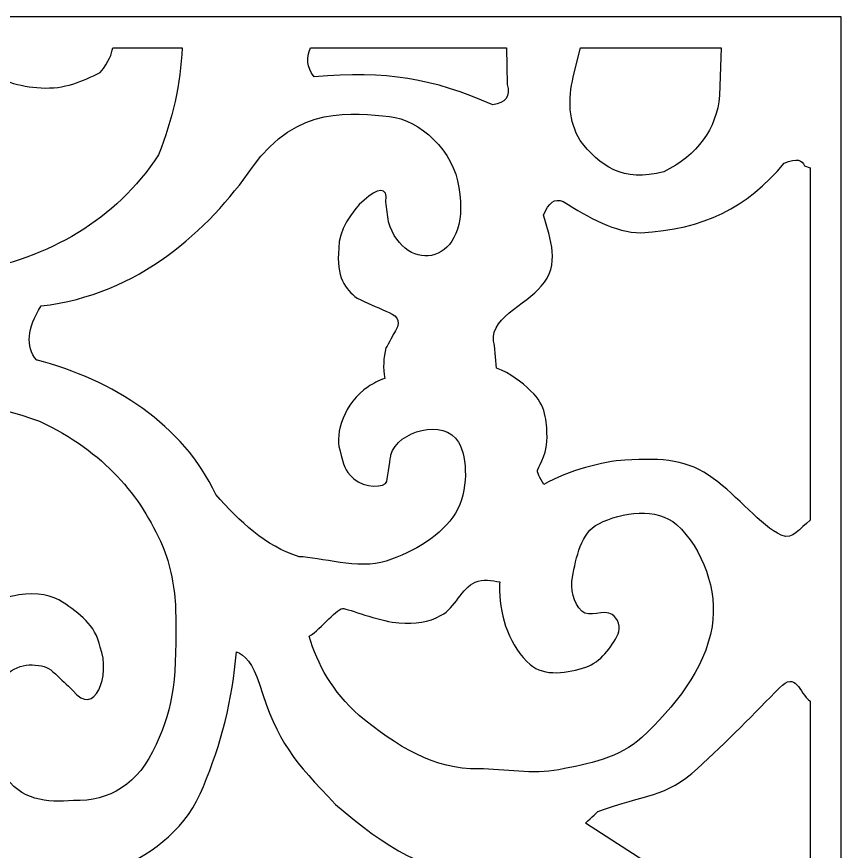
# Model space of a CAD drawing. Header units: centimetres. Extents: x 8.1 to 14.4, y -2.9 to 9.
# Drawn here: x 11.461 to 14.439, y 5.986 to 9.001 of the extents above; entities that cross this region are included whole.
import ezdxf

# ---------------------------------------------------------------- set-up
doc = ezdxf.new("R2010")
doc.units = ezdxf.units.CM
doc.header["$MEASUREMENT"] = 0
doc.layers.add('layer 1', color=7, linetype='Continuous')

msp = doc.modelspace()

# ---------------------------------------------------------------- linework, layer by layer
at = {"layer": 'layer 1', "color": 250}
for points, knots in [([(8.13351, 9.00077), (8.13351, 9.00077), (8.24628, 9.00077), (8.24628, 9.00077), (8.24628, 9.00077), (8.24628, 9.00077), (14.32662, 9.00077), (14.32662, 9.00077), (14.32662, 9.00077), (14.32662, 9.00077), (14.43939, 9.00077), (14.43939, 9.00077), (14.43939, 9.00077), (14.43939, 9.00077), (14.43939, 8.88803), (14.43939, 8.88803), (14.43939, 8.88803), (14.43939, 8.88803), (14.43939, -2.81346), (14.43939, -2.81346), (14.43939, -2.81346), (14.43939, -2.81346), (14.43939, -2.9262), (14.43939, -2.9262), (14.43939, -2.9262), (14.43939, -2.9262), (14.32662, -2.9262), (14.32662, -2.9262), (14.32662, -2.9262), (14.32662, -2.9262), (8.24628, -2.9262), (8.24628, -2.9262), (8.24628, -2.9262), (8.24628, -2.9262), (8.13351, -2.9262), (8.13351, -2.9262), (8.13351, -2.9262), (8.13351, -2.9262), (8.13351, -2.81346), (8.13351, -2.81346), (8.13351, -2.81346), (8.13351, -2.81346), (8.13351, 2.50007), (8.13351, 2.50007), (8.13351, 2.50007), (8.13351, 2.50007), (8.13351, 3.57452), (8.13351, 3.57452), (8.13351, 3.57452), (8.13351, 3.57452), (8.13351, 8.88803), (8.13351, 8.88803), (8.13351, 8.88803), (8.13351, 8.88803), (8.13351, 9.00077), (8.13351, 9.00077)], [0, 0, 0, 0, 0.0666667, 0.0666667, 0.0666667, 0.0666667, 0.1333333, 0.1333333, 0.1333333, 0.1333333, 0.2, 0.2, 0.2, 0.2, 0.2666667, 0.2666667, 0.2666667, 0.2666667, 0.3333333, 0.3333333, 0.3333333, 0.3333333, 0.4, 0.4, 0.4, 0.4, 0.4666667, 0.4666667, 0.4666667, 0.4666667, 0.5333333, 0.5333333, 0.5333333, 0.5333333, 0.6, 0.6, 0.6, 0.6, 0.6666667, 0.6666667, 0.6666667, 0.6666667, 0.7333333, 0.7333333, 0.7333333, 0.7333333, 0.8, 0.8, 0.8, 0.8, 0.8666667, 0.8666667, 0.8666667, 0.8666667, 1, 1, 1, 1]), ([(12.05877, 8.88803), (12.05877, 8.88803), (11.80831, 8.88803), (11.80831, 8.88803), (11.80831, 8.88803), (11.80402, 8.86559), (11.79628, 8.84079), (11.7632, 8.79904), (11.7632, 8.79904), (11.69889, 8.76791), (11.6341, 8.73792), (11.54923, 8.74391), (11.54923, 8.74391), (11.47082, 8.74643), (11.39955, 8.77399), (11.3293, 8.80517), (11.3293, 8.80517), (11.27402, 8.82064), (11.24192, 8.79791), (11.24368, 8.7194), (11.24368, 8.7194), (11.22741, 8.65099), (11.21797, 8.58258), (11.19477, 8.51418), (11.19477, 8.51418), (11.15838, 8.41541), (11.11581, 8.34469), (10.93199, 8.31508), (10.93199, 8.31508), (10.83061, 8.30514), (10.72187, 8.30132), (10.61415, 8.29671), (10.61415, 8.29671), (10.56039, 8.28268), (10.55993, 8.2546), (10.58359, 8.22012), (10.58359, 8.22012), (10.78966, 8.08651), (11.04889, 8.04466), (11.29259, 8.07616), (11.29259, 8.07616), (11.58077, 8.13195), (11.81613, 8.26238), (11.97401, 8.50192), (11.97401, 8.50192), (12.02417, 8.63064), (12.05375, 8.75932), (12.05877, 8.88803)], [0, 0, 0, 0, 0.0769231, 0.0769231, 0.0769231, 0.0769231, 0.1538462, 0.1538462, 0.1538462, 0.1538462, 0.2307692, 0.2307692, 0.2307692, 0.2307692, 0.3076923, 0.3076923, 0.3076923, 0.3076923, 0.3846154, 0.3846154, 0.3846154, 0.3846154, 0.4615385, 0.4615385, 0.4615385, 0.4615385, 0.5384615, 0.5384615, 0.5384615, 0.5384615, 0.6153846, 0.6153846, 0.6153846, 0.6153846, 0.6923077, 0.6923077, 0.6923077, 0.6923077, 0.7692308, 0.7692308, 0.7692308, 0.7692308, 0.8461538, 0.8461538, 0.8461538, 0.8461538, 1, 1, 1, 1]), ([(13.23055, 8.88803), (13.23055, 8.88803), (12.52199, 8.88803), (12.52199, 8.88803), (12.52199, 8.88803), (12.50858, 8.85326), (12.50673, 8.81851), (12.53625, 8.78373), (12.53625, 8.78373), (12.79802, 8.8065), (12.96127, 8.77787), (13.18111, 8.68265), (13.18111, 8.68265), (13.22696, 8.68878), (13.24424, 8.71328), (13.23299, 8.75617), (13.23299, 8.75617), (13.23299, 8.75617), (13.23055, 8.88803), (13.23055, 8.88803)], [0, 0, 0, 0, 0.1666667, 0.1666667, 0.1666667, 0.1666667, 0.3333333, 0.3333333, 0.3333333, 0.3333333, 0.5, 0.5, 0.5, 0.5, 0.6666667, 0.6666667, 0.6666667, 0.6666667, 1, 1, 1, 1]), ([(14.00566, 8.88803), (14.00566, 8.88803), (13.49742, 8.88803), (13.49742, 8.88803), (13.49742, 8.88803), (13.49742, 8.88803), (13.47144, 8.78373), (13.47144, 8.78373), (13.47144, 8.78373), (13.45183, 8.70163), (13.45431, 8.6239), (13.49586, 8.55399), (13.49586, 8.55399), (13.56523, 8.46306), (13.65152, 8.40075), (13.7984, 8.44066), (13.7984, 8.44066), (13.92059, 8.50194), (13.98786, 8.59382), (14.00007, 8.71635), (14.00007, 8.71635), (14.00007, 8.71635), (14.00566, 8.88803), (14.00566, 8.88803)], [0, 0, 0, 0, 0.1428571, 0.1428571, 0.1428571, 0.1428571, 0.2857143, 0.2857143, 0.2857143, 0.2857143, 0.4285714, 0.4285714, 0.4285714, 0.4285714, 0.5714286, 0.5714286, 0.5714286, 0.5714286, 0.7142857, 0.7142857, 0.7142857, 0.7142857, 1, 1, 1, 1]), ([(11.53215, 7.76099), (11.80981, 7.68958), (12.06295, 7.52612), (12.18021, 7.27561), (12.18021, 7.27561), (12.26615, 7.17649), (12.35947, 7.08945), (12.48136, 7.05004), (12.48136, 7.05004), (12.55579, 7.04902), (12.69561, 7.00228), (12.79609, 7.03471), (12.79609, 7.03471), (12.8966, 7.06715), (12.99826, 7.12929), (13.04594, 7.20778), (13.04594, 7.20778), (13.09341, 7.28627), (13.09012, 7.40746), (13.05652, 7.46431), (13.05652, 7.46431), (13.00539, 7.55093), (12.83709, 7.50532), (12.81285, 7.41837), (12.81285, 7.41837), (12.81138, 7.41302), (12.80189, 7.34432), (12.79761, 7.32187), (12.79761, 7.32187), (12.79332, 7.29941), (12.7158, 7.29702), (12.67849, 7.33183), (12.67849, 7.33183), (12.64107, 7.36665), (12.64565, 7.37569), (12.62797, 7.43598), (12.62797, 7.43598), (12.61041, 7.49627), (12.6439, 7.60638), (12.73035, 7.66418), (12.73035, 7.66418), (12.74729, 7.6755), (12.76764, 7.68559), (12.79028, 7.69457), (12.79028, 7.69457), (12.78423, 7.72934), (12.78547, 7.77113), (12.7947, 7.80487), (12.7947, 7.80487), (12.80483, 7.81866), (12.81952, 7.85257), (12.82971, 7.86634), (12.82971, 7.86634), (12.85383, 7.90779), (12.82771, 7.92408), (12.79461, 7.93679), (12.79461, 7.93679), (12.75996, 7.95262), (12.7253, 7.96845), (12.69067, 7.98427), (12.69067, 7.98427), (12.64877, 8.01686), (12.61356, 8.05865), (12.62493, 8.16498), (12.62493, 8.16498), (12.62086, 8.28729), (12.81447, 8.45017), (12.79461, 8.33192), (12.79461, 8.33192), (12.79761, 8.30793), (12.80062, 8.28394), (12.80373, 8.25994), (12.80373, 8.25994), (12.86318, 8.06269), (13.10677, 8.10069), (13.05841, 8.38384), (13.05841, 8.38384), (13.04019, 8.5143), (12.91691, 8.63026), (12.80789, 8.64006), (12.80789, 8.64006), (12.67855, 8.65167), (12.47372, 8.68619), (12.31294, 8.45716), (12.31294, 8.45716), (12.15227, 8.22814), (11.90363, 7.99679), (11.54923, 7.95612), (11.54923, 7.95612), (11.49881, 7.87478), (11.49336, 7.80974), (11.53258, 7.76101), (11.53258, 7.76101), (11.53258, 7.76101), (11.53215, 7.76099), (11.53215, 7.76099)], [0, 0, 0, 0, 0.04, 0.04, 0.04, 0.04, 0.08, 0.08, 0.08, 0.08, 0.12, 0.12, 0.12, 0.12, 0.16, 0.16, 0.16, 0.16, 0.2, 0.2, 0.2, 0.2, 0.24, 0.24, 0.24, 0.24, 0.28, 0.28, 0.28, 0.28, 0.32, 0.32, 0.32, 0.32, 0.36, 0.36, 0.36, 0.36, 0.4, 0.4, 0.4, 0.4, 0.44, 0.44, 0.44, 0.44, 0.48, 0.48, 0.48, 0.48, 0.52, 0.52, 0.52, 0.52, 0.56, 0.56, 0.56, 0.56, 0.6, 0.6, 0.6, 0.6, 0.64, 0.64, 0.64, 0.64, 0.68, 0.68, 0.68, 0.68, 0.72, 0.72, 0.72, 0.72, 0.76, 0.76, 0.76, 0.76, 0.8, 0.8, 0.8, 0.8, 0.84, 0.84, 0.84, 0.84, 0.88, 0.88, 0.88, 0.88, 0.92, 0.92, 0.92, 0.92, 1, 1, 1, 1]), ([(14.32662, 7.18216), (14.32662, 7.18216), (14.32662, 8.45523), (14.32662, 8.45523), (14.32662, 8.45523), (14.32662, 8.45523), (14.30613, 8.4621), (14.30613, 8.4621), (14.30613, 8.4621), (14.29946, 8.48304), (14.28004, 8.49121), (14.23269, 8.47129), (14.23269, 8.47129), (14.09985, 8.31012), (13.94179, 8.23339), (13.71596, 8.22012), (13.71596, 8.22012), (13.62219, 8.22203), (13.52846, 8.27416), (13.43483, 8.33346), (13.43483, 8.33346), (13.40519, 8.34572), (13.38178, 8.32939), (13.36447, 8.28445), (13.36447, 8.28445), (13.38837, 8.19774), (13.42587, 8.10461), (13.35538, 8.02715), (13.35538, 8.02715), (13.30505, 7.96191), (13.15416, 7.9068), (13.18722, 7.81274), (13.18722, 7.81274), (13.18722, 7.81274), (13.19462, 7.73107), (13.19462, 7.73107), (13.19462, 7.73107), (13.24419, 7.71277), (13.28341, 7.68206), (13.31867, 7.64886), (13.31867, 7.64886), (13.37451, 7.59628), (13.37451, 7.53924), (13.37677, 7.485), (13.37677, 7.485), (13.3789, 7.43076), (13.35172, 7.38237), (13.34309, 7.36553), (13.34309, 7.36553), (13.33878, 7.35718), (13.35151, 7.33449), (13.36548, 7.31152), (13.36548, 7.31152), (13.4522, 7.36133), (13.58038, 7.39498), (13.65766, 7.39936), (13.65766, 7.39936), (13.7984, 7.40736), (13.88391, 7.40118), (13.97715, 7.33337), (13.97715, 7.33337), (14.0634, 7.27076), (14.15049, 7.16055), (14.2227, 7.12816), (14.2227, 7.12816), (14.26572, 7.10886), (14.28973, 7.15386), (14.32662, 7.18216)], [0, 0, 0, 0, 0.0555556, 0.0555556, 0.0555556, 0.0555556, 0.1111111, 0.1111111, 0.1111111, 0.1111111, 0.1666667, 0.1666667, 0.1666667, 0.1666667, 0.2222222, 0.2222222, 0.2222222, 0.2222222, 0.2777778, 0.2777778, 0.2777778, 0.2777778, 0.3333333, 0.3333333, 0.3333333, 0.3333333, 0.3888889, 0.3888889, 0.3888889, 0.3888889, 0.4444444, 0.4444444, 0.4444444, 0.4444444, 0.5, 0.5, 0.5, 0.5, 0.5555556, 0.5555556, 0.5555556, 0.5555556, 0.6111111, 0.6111111, 0.6111111, 0.6111111, 0.6666667, 0.6666667, 0.6666667, 0.6666667, 0.7222222, 0.7222222, 0.7222222, 0.7222222, 0.7777778, 0.7777778, 0.7777778, 0.7777778, 0.8333333, 0.8333333, 0.8333333, 0.8333333, 0.8888889, 0.8888889, 0.8888889, 0.8888889, 1, 1, 1, 1]), ([(10.56287, 7.40675), (10.75203, 7.41127), (10.92267, 7.38596), (11.01146, 7.32675), (11.01146, 7.32675), (11.13281, 7.25052), (11.29228, 6.99638), (11.23124, 6.80064), (11.23124, 6.80064), (11.24582, 6.81094), (11.2612, 6.82068), (11.27731, 6.82979), (11.27731, 6.82979), (11.35011, 6.87076), (11.3831, 6.89784), (11.46869, 6.91235), (11.46869, 6.91235), (11.53443, 6.92351), (11.59193, 6.90986), (11.62718, 6.88625), (11.62718, 6.88625), (11.68766, 6.84584), (11.74503, 6.80523), (11.7632, 6.72382), (11.7632, 6.72382), (11.80194, 6.62122), (11.74339, 6.46679), (11.66388, 6.5676), (11.66388, 6.5676), (11.64293, 6.58746), (11.62198, 6.60735), (11.601, 6.62722), (11.601, 6.62722), (11.57713, 6.64985), (11.56253, 6.65606), (11.52836, 6.65895), (11.52836, 6.65895), (11.46921, 6.66393), (11.41169, 6.639), (11.35822, 6.53544), (11.35822, 6.53544), (11.34295, 6.42285), (11.34541, 6.32278), (11.41184, 6.26741), (11.41184, 6.26741), (11.47631, 6.16813), (11.56945, 6.16211), (11.66694, 6.1694), (11.66694, 6.1694), (11.7968, 6.16787), (11.9002, 6.22607), (11.96481, 6.37156), (11.96481, 6.37156), (12.02913, 6.50971), (12.04041, 6.61932), (12.03505, 6.86461), (12.03505, 6.86461), (12.03358, 6.92871), (12.01534, 7.02733), (11.98796, 7.08934), (11.98796, 7.08934), (11.9079, 7.27121), (11.78102, 7.42799), (11.54314, 7.54013), (11.54314, 7.54013), (11.37173, 7.60158), (11.23727, 7.62002), (11.04959, 7.61205), (11.04959, 7.61205), (10.79671, 7.57948), (10.62263, 7.50664), (10.56287, 7.40675)], [0, 0, 0, 0, 0.0526316, 0.0526316, 0.0526316, 0.0526316, 0.1052632, 0.1052632, 0.1052632, 0.1052632, 0.1578947, 0.1578947, 0.1578947, 0.1578947, 0.2105263, 0.2105263, 0.2105263, 0.2105263, 0.2631579, 0.2631579, 0.2631579, 0.2631579, 0.3157895, 0.3157895, 0.3157895, 0.3157895, 0.3684211, 0.3684211, 0.3684211, 0.3684211, 0.4210526, 0.4210526, 0.4210526, 0.4210526, 0.4736842, 0.4736842, 0.4736842, 0.4736842, 0.5263158, 0.5263158, 0.5263158, 0.5263158, 0.5789474, 0.5789474, 0.5789474, 0.5789474, 0.6315789, 0.6315789, 0.6315789, 0.6315789, 0.6842105, 0.6842105, 0.6842105, 0.6842105, 0.7368421, 0.7368421, 0.7368421, 0.7368421, 0.7894737, 0.7894737, 0.7894737, 0.7894737, 0.8421053, 0.8421053, 0.8421053, 0.8421053, 0.8947368, 0.8947368, 0.8947368, 0.8947368, 1, 1, 1, 1]), ([(12.51779, 6.76322), (12.54742, 6.66095), (12.60109, 6.56415), (12.69823, 6.47724), (12.69823, 6.47724), (12.83195, 6.36643), (12.97105, 6.28065), (13.12907, 6.28427), (13.12907, 6.28427), (13.22592, 6.28324), (13.32447, 6.26296), (13.41945, 6.2812), (13.41945, 6.2812), (13.5246, 6.30139), (13.64075, 6.32443), (13.71896, 6.39759), (13.71896, 6.39759), (13.8345, 6.5057), (13.94719, 6.64269), (13.97256, 6.79886), (13.97256, 6.79886), (13.99348, 6.92694), (13.94047, 7.07936), (13.84425, 7.16643), (13.84425, 7.16643), (13.77485, 7.22931), (13.64676, 7.21175), (13.56313, 7.16949), (13.56313, 7.16949), (13.49909, 7.13719), (13.48201, 7.04686), (13.46839, 6.97652), (13.46839, 6.97652), (13.46036, 6.93495), (13.47113, 6.88297), (13.50195, 6.854), (13.50195, 6.854), (13.52896, 6.82876), (13.58079, 6.86139), (13.61198, 6.84174), (13.61198, 6.84174), (13.63274, 6.82868), (13.64439, 6.79325), (13.63342, 6.77129), (13.63342, 6.77129), (13.60867, 6.7216), (13.5697, 6.67003), (13.5173, 6.65184), (13.5173, 6.65184), (13.45366, 6.62977), (13.36602, 6.61644), (13.31558, 6.66103), (13.31558, 6.66103), (13.24356, 6.72468), (13.20601, 6.83143), (13.20555, 6.92751), (13.20555, 6.92751), (13.2055, 6.93827), (13.2055, 6.94878), (13.20561, 6.95911), (13.20561, 6.95911), (13.17793, 6.96527), (13.14431, 6.96989), (13.1169, 6.95814), (13.1169, 6.95814), (13.07006, 6.93803), (13.04268, 6.8643), (12.99469, 6.83868), (12.99469, 6.83868), (12.94681, 6.81305), (12.90183, 6.80694), (12.84194, 6.81111), (12.84194, 6.81111), (12.78203, 6.81528), (12.67633, 6.8545), (12.64329, 6.86319), (12.64329, 6.86319), (12.61968, 6.86939), (12.56286, 6.79001), (12.51779, 6.76322)], [0, 0, 0, 0, 0.047619, 0.047619, 0.047619, 0.047619, 0.0952381, 0.0952381, 0.0952381, 0.0952381, 0.1428571, 0.1428571, 0.1428571, 0.1428571, 0.1904762, 0.1904762, 0.1904762, 0.1904762, 0.2380952, 0.2380952, 0.2380952, 0.2380952, 0.2857143, 0.2857143, 0.2857143, 0.2857143, 0.3333333, 0.3333333, 0.3333333, 0.3333333, 0.3809524, 0.3809524, 0.3809524, 0.3809524, 0.4285714, 0.4285714, 0.4285714, 0.4285714, 0.4761905, 0.4761905, 0.4761905, 0.4761905, 0.5238095, 0.5238095, 0.5238095, 0.5238095, 0.5714286, 0.5714286, 0.5714286, 0.5714286, 0.6190476, 0.6190476, 0.6190476, 0.6190476, 0.6666667, 0.6666667, 0.6666667, 0.6666667, 0.7142857, 0.7142857, 0.7142857, 0.7142857, 0.7619048, 0.7619048, 0.7619048, 0.7619048, 0.8095238, 0.8095238, 0.8095238, 0.8095238, 0.8571429, 0.8571429, 0.8571429, 0.8571429, 0.9047619, 0.9047619, 0.9047619, 0.9047619, 1, 1, 1, 1]), ([(12.62, 5.6403), (12.6387, 5.63037), (12.65737, 5.62022), (12.67578, 5.60991), (12.67578, 5.60991), (12.67578, 5.60991), (12.6922, 5.60078), (12.6922, 5.60078), (12.6922, 5.60078), (12.70608, 5.59291), (12.71985, 5.5849), (12.73358, 5.57681), (12.73358, 5.57681), (12.73358, 5.57681), (12.74498, 5.57005), (12.74498, 5.57005), (12.74498, 5.57005), (12.78399, 5.54695), (12.82229, 5.52297), (12.85992, 5.49815), (12.85992, 5.49815), (12.85992, 5.49815), (12.86122, 5.4973), (12.86122, 5.4973), (12.86122, 5.4973), (12.90015, 5.47169), (12.93835, 5.4452), (12.97582, 5.41783), (12.97582, 5.41783), (12.97582, 5.41783), (12.97907, 5.41547), (12.97907, 5.41547), (12.97907, 5.41547), (13.13162, 5.30401), (13.27299, 5.17825), (13.4013, 5.04015), (13.4013, 5.04015), (13.50391, 5.06198), (13.42902, 5.18287), (13.55545, 5.24053), (13.55545, 5.24053), (13.59827, 5.26004), (13.67983, 5.25839), (13.69302, 5.21984), (13.69302, 5.21984), (13.70612, 5.18128), (13.67899, 5.19418), (13.65481, 5.15476), (13.65481, 5.15476), (13.62001, 5.09803), (13.64454, 5.04687), (13.66704, 5.01002), (13.66704, 5.01002), (13.77465, 4.96485), (13.87199, 4.97249), (13.95121, 5.07435), (13.95121, 5.07435), (14.05576, 5.24797), (13.96915, 5.39601), (13.82897, 5.53688), (13.82897, 5.53688), (13.67709, 5.69747), (13.48278, 5.82969), (13.18417, 5.89219), (13.18417, 5.89219), (12.9234, 5.91301), (12.80313, 5.99471), (12.6127, 6.15561), (12.6127, 6.15561), (12.46284, 6.31228), (12.40371, 6.37862), (12.33768, 6.59056), (12.33768, 6.59056), (12.31442, 6.66505), (12.28496, 6.69697), (12.25486, 6.7071), (12.25486, 6.7071), (12.2415, 6.53256), (12.19858, 6.372), (12.13585, 6.22078), (12.13585, 6.22078), (12.07638, 6.07121), (11.96259, 5.98434), (11.8262, 5.9237), (11.8262, 5.9237), (11.8262, 5.9237), (12.62, 5.6403), (12.62, 5.6403)], [0, 0, 0, 0, 0.0434783, 0.0434783, 0.0434783, 0.0434783, 0.0869565, 0.0869565, 0.0869565, 0.0869565, 0.1304348, 0.1304348, 0.1304348, 0.1304348, 0.173913, 0.173913, 0.173913, 0.173913, 0.2173913, 0.2173913, 0.2173913, 0.2173913, 0.2608696, 0.2608696, 0.2608696, 0.2608696, 0.3043478, 0.3043478, 0.3043478, 0.3043478, 0.3478261, 0.3478261, 0.3478261, 0.3478261, 0.3913043, 0.3913043, 0.3913043, 0.3913043, 0.4347826, 0.4347826, 0.4347826, 0.4347826, 0.4782609, 0.4782609, 0.4782609, 0.4782609, 0.5217391, 0.5217391, 0.5217391, 0.5217391, 0.5652174, 0.5652174, 0.5652174, 0.5652174, 0.6086957, 0.6086957, 0.6086957, 0.6086957, 0.6521739, 0.6521739, 0.6521739, 0.6521739, 0.6956522, 0.6956522, 0.6956522, 0.6956522, 0.7391304, 0.7391304, 0.7391304, 0.7391304, 0.7826087, 0.7826087, 0.7826087, 0.7826087, 0.826087, 0.826087, 0.826087, 0.826087, 0.8695652, 0.8695652, 0.8695652, 0.8695652, 0.9130435, 0.9130435, 0.9130435, 0.9130435, 1, 1, 1, 1]), ([(14.32662, 5.26942), (14.32662, 5.26942), (14.32662, 6.52809), (14.32662, 6.52809), (14.32662, 6.52809), (14.28616, 6.56014), (14.27693, 6.63886), (14.21595, 6.5768), (14.21595, 6.5768), (14.13151, 6.49077), (14.02231, 6.3786), (13.92059, 6.28579), (13.92059, 6.28579), (13.80302, 6.17842), (13.73472, 6.19441), (13.56001, 6.12958), (13.56001, 6.12958), (13.56001, 6.12958), (13.5384, 6.10981), (13.51571, 6.08784), (13.51571, 6.08784), (13.51571, 6.08784), (13.83811, 5.87994), (13.83811, 5.87994), (13.83811, 5.87994), (13.94959, 5.77239), (14.04759, 5.65676), (14.09792, 5.51237), (14.09792, 5.51237), (14.16764, 5.44616), (14.27623, 5.48856), (14.30916, 5.56138), (14.30916, 5.56138), (14.30916, 5.56138), (14.32662, 5.26942), (14.32662, 5.26942)], [0, 0, 0, 0, 0.1, 0.1, 0.1, 0.1, 0.2, 0.2, 0.2, 0.2, 0.3, 0.3, 0.3, 0.3, 0.4, 0.4, 0.4, 0.4, 0.5, 0.5, 0.5, 0.5, 0.6, 0.6, 0.6, 0.6, 0.7, 0.7, 0.7, 0.7, 0.8, 0.8, 0.8, 0.8, 1, 1, 1, 1])]:
    msp.add_open_spline(points, degree=3, knots=knots, dxfattribs=at)

doc.saveas('drawing.dxf')
